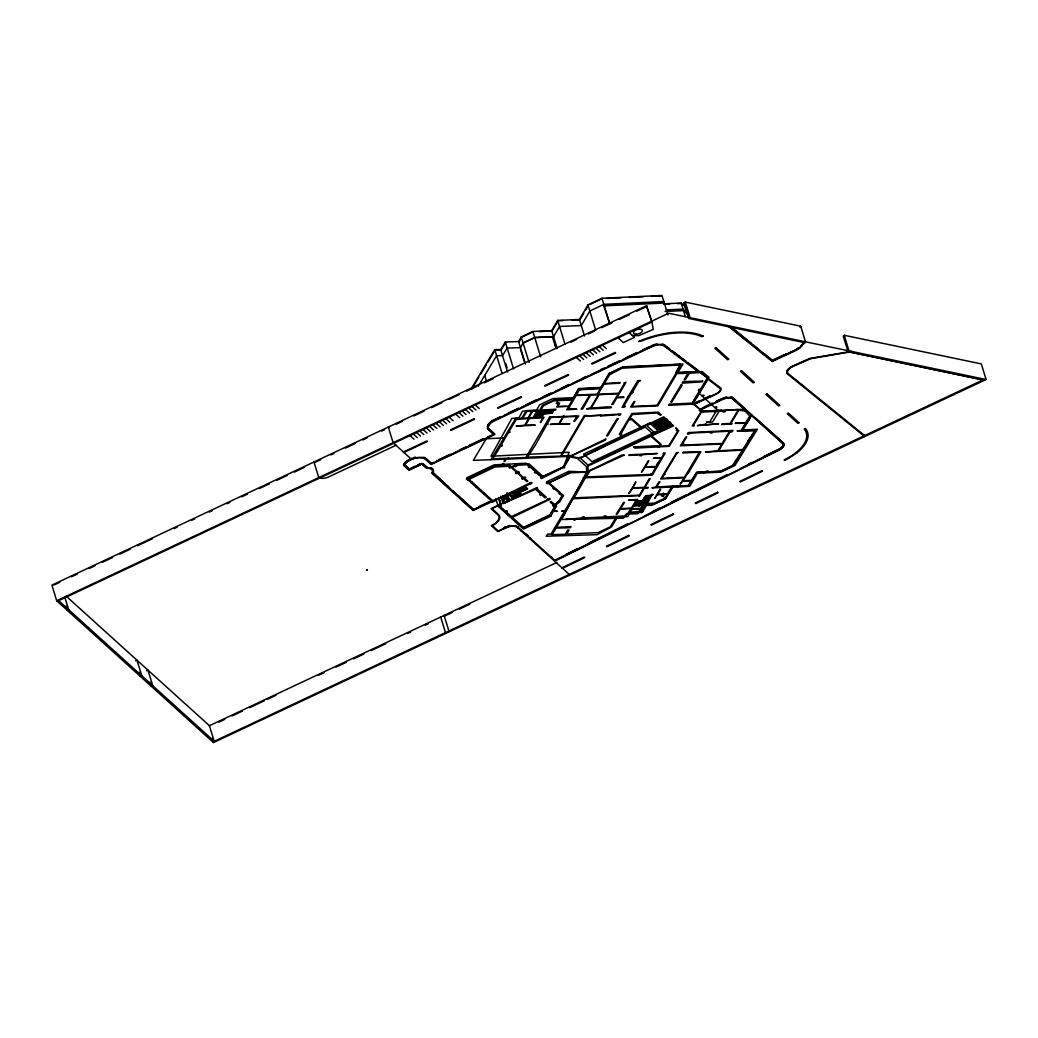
<?xml version="1.0" encoding="UTF-8"?>
<svg xmlns="http://www.w3.org/2000/svg" width="1038" height="1038" viewBox="0 0 1038 1038"><rect width="100%" height="100%" fill="white"/><g stroke="black" fill="none" stroke-linecap="round" stroke-linejoin="round"><path stroke-width="1.5" d="M580.216 458.069L645.221 427.059L653.33 434.39L587.988 465.102L580.216 458.069L594.553 450.635M712.094 410.75L701.909 411.243L692.683 402.9L708.02 378.351M404.47 464.233L408.219 468.099M404.664 464.881L409.4 469.63L422.31 463.571L427.28 467.775M651.968 473.834L656.146 466.828L645.117 467.256L641.458 472.29L648.088 460.911L648.841 460.885L645.325 466.918L656.392 466.425L657.365 464.79L656.444 464.842L661.284 458.238L653.356 458.29L661.504 457.875L664.035 453.632L663.1 453.658L663.529 453.048L665.228 453.009L652.214 475.222L583.317 477.869M495.801 498.603L498.097 506.051L523.541 529.069L550.763 516.275L553.293 511.358L557.432 511.28L553.63 510.904L556.485 506.194L554.629 504.572L559.482 502.288L563.465 495.502L548.155 482.06L546.248 482.93L547.143 483.734L548.765 482.981L554.123 487.821L552.878 488.405L553.76 489.196L554.993 488.613L560.157 493.297L559.106 493.79L562.752 495.632L558.885 501.756L556.757 502.47L557.341 502.989L554.409 504.377L551.165 501.549L550.153 502.016L553.747 505.195L552.748 505.675L553.643 506.505L555.006 506.323L549.712 515.328L523.762 527.706L506.31 511.929L507.491 511.384L506.622 510.592L505.441 511.15L500.057 506.272L501.159 505.753L498.318 497.423M747.01 423.141L749.929 418.197M503.962 437.906L486.264 438.75L473.328 460.353L505.285 459.146L503.975 461.352L505 461.3L506.272 459.133L508.542 458.186L525.916 457.499L549.621 417.004L552.229 416.9M508.542 458.186L492.803 458.809L500.485 446.314L501.951 446.223L502.457 445.198L501.107 445.237L508.101 433.028L510.19 431.964L508.685 432.029L516.327 419.508L528.653 418.496L524.735 425.23L516.12 426.099L535.271 425.178L525.526 425.191L529.432 418.509L542.615 417.886L540.409 422.622L544.029 417.263L541.966 417.302L543.691 414.11M650.476 474.885L651.021 473.886L652.915 473.769M548.051 413.345L549.647 410.438M697.912 473.224L698.379 472.381M703.699 473.081L704.257 472.108M744.493 410.36L749.773 416.03L745.712 422.557L735.138 423.309L745.582 423.361L741.404 430.316L737.071 430.926L754.522 430.225L753.99 431.094L755.067 431.017L747.957 441.098L748.839 441.007L743.61 449.519L718.685 450.764L730.817 430.614M586.353 416.004L620.802 414.032L620.127 415.187L619.024 415.252L619.439 414.512L600.522 416.03L600.963 415.343L584.913 416.043L561.415 456.006L572.068 455.397L605.958 438.905L605.154 440.242L570.42 456.357L564.101 467.126L564.724 467.684L562.311 467.93L541.447 478.583L540.655 477.869L541.849 477.311L536.529 472.498L535.271 473.081L534.466 472.355L535.725 471.758L530.379 466.931L529.017 467.567L528.212 466.841L529.562 466.192L527.979 464.764L517.404 465.206L515.601 466.711L514.939 466.114L512.279 467.36L517.365 471.953L518.455 471.447L519.363 472.264L518.26 472.77L523.58 477.584L524.917 476.961L525.708 477.688L524.553 478.233L527.836 481.217L526.928 481.645L523.632 478.661L522.464 479.219L521.66 478.492L522.841 477.934L517.521 473.133L516.249 473.717L515.341 472.9L516.613 472.316L511.215 467.424L509.723 468.125L509.009 467.476L510.501 466.776L509.827 466.179L494.724 467.022L467.58 480.075L466.347 478.946L493.348 466.27L501.211 465.971L502.703 463.493L503.728 463.467L502.236 465.919L510.242 465.53L511.643 466.789L516.729 464.401L529.082 463.882L543.108 476.559L563.517 466.97L569.745 456.357L508.062 459.081M525.5 364.027L518.598 341.58L521.232 336.961L532.857 331.498L551.671 330.603L557.678 320.405L579.425 319.47L587.949 304.951L601.949 298.269L661.959 295.454L667.953 314.929M519.052 341.982L521.842 337.116L532.896 331.913M663.827 301.539L603.818 304.342L589.818 311.024L581.293 325.556L559.547 326.477L553.539 336.675L534.726 337.571L523.1 343.046L520.466 347.652L507.18 348.067L502.522 355.658L496.605 355.658L478.31 386.123M566.216 406.299L557.588 406.312L559.651 403.094L557.276 403.146L557.497 401.758L556.277 403.535L558.833 403.471L556.705 407.039L568.759 406.195M554.422 560.533L554.772 559.91L554.616 561.182L554.422 560.533L628.185 524.034M537.723 413.89L539.462 410.879M563.426 415.823L558.885 423.66L550.257 424.425L569.836 423.738L559.534 423.634L564.062 415.927M641.769 511.072L651.436 494.464L653.213 494.438L652.02 494.996L647.258 503.482L654.277 503.158L664.385 498.383M672.546 487.03L677.749 486.913L678.229 486.095M580.67 318.523L583.823 313.152M585.393 310.466L586.976 307.78M546.935 413.409L548.648 410.49M677.749 486.913L689.764 486.355L697.354 473.25L721.008 472.121L734.904 465.53L757.416 429.226L742.793 430.056L751.746 415.109L745.219 409.206L701.999 411.23L693.228 403.393L709.032 377.391L702.246 371.643L677.801 372.668L683.056 364.027L623.047 366.829L609.047 373.511L600.509 388.043L578.776 388.965L572.768 399.163L553.955 400.071L542.329 405.534L539.695 410.153L526.409 410.555L521.751 418.145L515.821 418.145L490.883 459.691M542.874 413.617L544.613 410.659M585.354 477.869L574.144 497.851L638.565 495.191L639.732 494.607L643.508 488.158L643.028 487.665L632.791 488.158L628.846 493.439L635.879 481.84L633.024 487.795L643.093 487.419L644.403 487.082L649.204 478.726L650.138 478.674L644.87 487.432L648.244 487.367L647.92 488.055L644.429 488.132L639.317 496.501L638.227 495.71L573.041 498.759L556.498 527.304L571.082 526.59L570.446 527.68L554.59 528.173M686.676 473.575L699.314 452.218L682.706 452.931L683.225 452.075L700.897 451.764L688.09 473.523L686.676 473.575L684.405 477.221L661.894 478.31L676.971 453.113L678.281 452.516L676.685 452.568L660.648 478.959L684.133 477.752L680.124 484.11L682.861 481.217L691.58 480.789L688.726 485.537L673.013 486.251M552.06 413.435L553.955 410.257M532.792 418.171L534.972 414.512L552.255 413.124L535.258 414.019L537.074 410.983M546.066 413.448L547.805 410.516M548.959 413.306L550.685 410.399M687.428 473.549L683.173 480.685L691.853 480.335L696.719 472.459L705.905 472.031L706.528 471.109L708.344 471.031L707.825 471.94L722.214 470.746L732.919 465.595L736.318 461.261L735.488 461.3L736.176 460.249L738.252 460.094M539.565 417.25L541.382 414.214M471.447 388.355L494.737 349.585L500.653 349.585L505.311 341.995L518.598 341.58M471.563 389.315L478.881 377.118M480.516 374.407L486.212 364.922M487.847 362.21L494.348 351.363M665.592 498.564L673.182 485.966L657.482 486.991L656.885 486.524L659.96 481.723L659.104 481.71L655.692 487.056L651.916 487.886L671.521 487.069L665.358 497.423L663.749 498.279L665.592 498.564L653.953 504.066L646.882 504.364L642.34 512.448L629.832 513.083L627.692 516.677L617.467 517.145L611.408 526.98L597.006 534.674L546.222 536.231L547.532 534.168L551.048 534.077L564.542 511.189L561.584 511.189L564.802 510.735L587.729 472.173L570.485 472.77L549.05 482.839M540.707 417.198L542.55 414.162M550.97 413.189L552.722 410.308M552.216 416.913L550.698 417.99L547.117 424.036L548.116 424.01L546.818 424.542L535.504 444.952L527.525 457.122L560.507 456.136L584.225 415.589L586.652 415.472M742.689 449.597L741.846 450.972L742.78 450.907L737.006 460.184M534.349 417.51L536.205 414.447M536.503 413.954L538.359 410.931M536.464 417.406L538.333 414.357M538.644 413.838L540.474 410.84M505.753 342.397L501.082 350.014L495.165 350.014M556.096 528.07L552.021 534.687L565.282 534.272L567.721 530.107L569.032 530.094L566.696 534.077L598.212 532.585L610.331 526.811L616.222 517.184L575.921 518.844L575.143 519.999L573.832 520.012L574.624 518.922L565.918 519.376L581.916 518.014L582.513 516.924L584.381 516.833L583.758 517.923L603.701 516.976L604.272 515.964L606.101 515.951L605.582 516.885L625.94 515.912L631.13 508.555L620.322 509.1L617.363 514.07L616.248 514.147L623.527 502.496L624.396 502.496L620.594 508.646L631.389 508.127L636.099 500.277L628.548 500.16L637.695 499.421L631.727 509.165L643.184 508.633M538.527 417.302L540.396 414.266M540.72 413.734L542.563 410.75M639.564 505.766L645.805 495.632L650.839 495.424M638.941 505.804L645.805 495.632M745.219 409.206L744.194 410.827L738.784 410.295L730.83 423.517L732.024 423.465L731.647 424.075L721.67 424.555L722.137 423.776L730.077 423.517L738.433 409.517L725.964 410.166L724.926 411.852L723.006 411.93L723.655 410.957L714.001 411.463L719.113 411.282L712.561 421.986L706.489 422.129L709.72 421.999L716.025 411.398L701.403 412.125L693.371 425.359L694.279 425.788L692.216 425.904L700.961 411.865L699.404 410.438L700.481 409.945L701.96 411.23M692.683 402.9L700.092 391.079M544.911 413.513L546.767 410.568M751.434 414.746L741.08 431.03L754.704 430.757L732.594 465.556L719.295 471.797L696.68 472.264L687.844 486.173L673.091 486.472L665.137 499.006L651.916 505.247L642.833 505.428L637.527 513.784L626.186 514.018L623.54 518.196L561.714 519.454L586.561 472.121L568.811 471.317L546.779 481.723L562.311 495.593L550.114 514.796L522.568 527.81L497.63 505.532M549.738 413.474L551.736 410.347M543.847 413.565L545.741 410.607M537.347 417.367L539.332 414.318M539.669 413.786L541.615 410.789M603.454 304.822L609.708 323.713M609.047 373.511L612.018 373.395L622.086 368.231L622.982 366.868M535.387 417.458L537.386 414.396M541.706 413.682L543.678 410.698M659.545 445.691L660.298 444.549L650.878 436.22L586.561 466.724L577.336 458.368L570.121 456.863M612.018 373.395L609.851 374.497L604.259 383.541L620.14 382.529L619.699 383.243L604.025 384.021L597.979 394.258L618.635 393.246L624.798 382.853L624.046 382.905L626.005 382.269L617.143 397.295L623.955 396.931L623.656 397.528L616.844 397.801L612.978 404.392L611.745 404.444L618.324 393.752L599.121 394.687L591.167 408.155L607.723 406.818L611.473 406.974L610.967 407.856L586.665 408.998L590.739 407.571L598.316 394.985L590.7 394.972L582.629 409.037L581.189 409.089L589.766 395.011L576.129 395.556L568.539 408.505L576.778 409.231L566.722 409.763L572.301 399.967L553.591 400.863L543.341 405.767L540.967 410.114L555.94 409.193L555.434 410.192L532.728 411.178L528.718 417.769L542.057 417.133M632.246 509.152L629.845 512.305L643.145 510.994M751.512 343.474L730.428 326.555L772.609 360.9L796.081 349.871A9.238 4.502 -17.1 0 0 800.026 347.12L804.528 342.021L804.722 342.67L688.622 318.432L683.808 302.811L685.327 302.097L800.7 326.192L799.727 327.009M632.363 335.456L638.604 335.689L653.252 329.435L651.916 321.949L646.479 305.756L51.9 585.134L56.701 600.755L213.478 742.546L986.1 379.519L981.299 363.897L844.205 335.274L843.232 336.091L848.033 351.713L983.31 379.96L848.5 351.674M848.033 351.713L849.006 350.896L844.205 335.274M783.119 444.757A8.083 3.944 -17.1 0 0 782.38 442.876L750.954 414.798L782.6 443.524A8.083 3.944 -17.1 0 1 779.123 449.701L554.98 560.559L518.066 527.187C511.786 523.1 503.897 528.563 498.227 531.002L492.349 525.591A14.285 6.968 -17.1 0 0 496.242 523.074L497.319 522.101A14.545 7.097 -17.1 0 0 498.551 514.537L492.012 508.607L497.942 505.817M367.361 569.862L366.284 570.368L367.426 569.836M566.216 554.253L577.66 548.596M589.091 542.939L627.873 523.749M652.318 511.656L659.519 508.101M671.015 502.405L686.845 494.581M689.712 493.167L692.593 491.74M727.288 474.574L694.033 491.026L694.227 491.675M748.969 463.843L751.862 462.416M763.436 456.694L778.915 449.039M644.014 516.21L727.599 474.859M740.613 468.423L779.266 449.311A8.849 4.321 -17.1 0 0 779.759 449.065M554.616 561.182L779.46 449.96A8.849 4.321 -17.1 0 0 783.262 443.213M735.695 332.147L735.501 331.498M641.821 428.681L641.186 428.097L623.189 436.038L621.918 436.635L622.528 437.193L596.603 449.675M505.221 527.719L505.532 526.824L504.209 528.199L504.001 527.551M562.531 568.331L584.783 557.523L584.186 557.03L561.973 567.825L562.557 568.318M516.963 527.161A8.888 4.334 -17.1 0 0 506.038 527.758L497.851 531.612L491.285 525.669A13.507 6.591 -17.1 0 0 495.671 522.944L496.696 522.023A13.779 6.721 -17.1 0 0 497.864 514.848L491.013 508.633L512.941 498.331L508.153 494.01L473.133 510.475L432.158 473.419A9.926 4.84 -17.1 0 0 426.41 468.229L421.947 464.168L409.037 470.24L403.769 465.478M480.36 491L481.347 490.533M589.895 304.458L601.988 298.685M527.317 488.509L510.943 496.32L527.654 488.833L524.981 486.394M548.907 482.722L558.249 478.259L557.562 477.623L559.767 477.532L568.344 473.432L567.643 472.796L569.525 471.914L586.574 471.797L586.561 466.724M479.452 490.183L480.438 489.702M483.552 493.893L484.538 493.413M504.766 527.187L505.532 526.824M504.52 528.485L506.038 527.758M627.471 434.26L630.196 432.976M523.1 343.046L534.726 337.571L553.539 336.675M53.898 585.056L59.763 582.305M71.492 576.791L77.37 574.04M89.099 568.526L94.964 565.762M102.295 562.324L112.558 557.497M119.889 554.058L130.152 549.232M137.483 545.78L152.145 538.891M174.15 528.563L177.083 527.187M191.745 520.285L194.677 518.909M209.339 512.019L212.271 510.644M226.933 503.754L229.865 502.379M241.607 496.865L247.472 494.114M259.202 488.6L269.465 483.773M276.796 480.322L287.059 475.508M294.39 472.056L304.653 467.243M320.729 459.691L314.929 462.416A8.369 4.087 -17.1 0 1 313.956 462.001L318.77 477.623M330.888 454.916L333.795 453.554M345.394 448.092L355.554 443.317M362.807 439.917L367.167 437.867M381.686 431.042L384.579 429.68M396.269 424.192L402.134 421.428M413.877 415.927L424.14 411.1M431.471 407.649L441.747 402.822M449.078 399.383L459.354 394.557M466.685 391.105L476.948 386.279M484.292 382.84L493.089 378.701M570.835 342.164L576.7 339.413M588.442 333.899L594.307 331.135M601.638 327.697L611.914 322.87M619.245 319.419L629.508 314.605M636.852 311.153L647.115 306.327M56.701 600.755L668.628 313.229L986.1 379.519M395.984 445.289L328.203 477.13A8.226 4.009 -17.1 0 1 319.743 478.025M403.38 451.984L426.916 440.929L427.474 441.435L403.951 452.49M688.622 318.432L690.127 317.719L685.327 302.097M492.103 420.637L500.887 416.51M508.218 413.072L518.481 408.245M525.799 404.807L536.062 399.98M543.393 396.542L550.711 393.104M560.974 388.277L568.292 384.839M582.954 377.949L585.886 376.573M600.535 369.697L603.467 368.308M607.866 366.245L619.582 360.744M625.447 357.993L637.163 352.479M643.028 349.728L650.359 346.277M501.302 416.744L491.999 421.246A13.351 6.513 -17.1 0 0 488.963 424.334M504.234 415.369L518.883 408.492M521.803 407.117L551.087 393.35M555.486 391.287L568.668 385.098M573.054 383.035L587.703 376.158M590.622 374.783L605.271 367.906M608.203 366.518L619.907 361.016M622.839 359.641L637.488 352.764M640.407 351.389L652.124 345.888A9.329 4.554 -17.1 0 1 653.732 345.213M410.633 468.307L414.941 466.283M417.808 464.933L420.675 463.584M438.542 459.782L450.142 454.333M460.288 449.558L466.088 446.833M468.981 445.471L483.474 438.672M433.832 462.429L430.939 463.791L425.385 458.77A11.613 5.67 -17.1 0 0 425.022 458.511M436.726 461.067L451.193 454.268M454.086 452.905L467.126 446.781M470.019 445.419L484.487 438.62M487.38 437.258L494.62 433.858L488.288 428.136M784.326 354.646L772.415 360.251L764.202 353.66L764.396 354.308M135.641 660.856L137.003 660.22L141.817 675.842M695.188 402.822L699.249 400.915M706.035 397.736L710.096 395.815M666.5 419.547L664.19 417.471L646.804 425.684L655.471 433.521L672.896 425.333M695.512 403.107L710.485 396.075M694.033 404.119L715.922 393.83A8.045 3.918 -17.1 0 0 720.372 388.692L707.657 378.922M479.154 506.466L489.365 501.665M492.492 500.939L473.51 509.866L433.08 473.017A10.704 5.229 -17.1 0 0 427.28 467.788M507.699 499.252L506.596 499.771L503.145 496.657L499.382 497.929L531.261 482.398L532.027 483.098L504.247 496.138L507.699 499.252L506.323 494.789M704.049 407.026L712.211 403.198M717.492 400.707L721.125 399.007M712.496 403.484L700.287 409.231L700.481 409.88L722.837 399.371A8.045 3.918 -17.1 0 1 731.725 398.255M724.083 398.125A8.045 3.918 -17.1 0 0 722.63 398.722L716.285 401.278L716.48 401.927M700.17 409.595L722.526 399.085A8.823 4.308 -17.1 0 1 732.646 397.995L783.288 443.2M146.579 670.756L147.941 670.107L152.755 685.729M498.097 506.051L500.601 504.87L500.965 505.571M502.807 496.981L504.637 502.937L508.218 501.25L506.22 495.139M504.637 502.937L535.504 489.3L540.889 494.166L539.708 494.724L540.577 495.502L541.758 494.957L544.937 497.838L546.286 497.202L536.802 488.626L537.645 488.236L536.88 487.536L508.218 501.25M548.207 498.954L549.4 498.396L550.231 499.148L512.331 517.378M511.423 516.561L547.571 499.706L547.039 499.226L548.012 498.772L549.05 499.706M517.832 527.914L518.312 526.941M520.946 530.729L521.426 529.756M530.159 539.059L530.639 538.086M66.25 596.227L209.417 725.705L556.848 562.453M218.914 722.111L224.766 719.36M232.084 715.922L242.334 711.108M249.652 707.669L264.275 700.793M267.207 699.417L275.978 695.291M318.419 675.349L324.271 672.611M335.975 667.11L346.212 662.296M353.53 658.858L363.78 654.044M371.085 650.605L385.721 643.729M407.675 633.414L410.594 632.038M425.23 625.161L428.149 623.799M452.075 612.55L444.744 616.001L444.108 615.43L448.922 631.052M459.419 609.111L469.682 604.285M646.479 305.756L651.916 321.949L58.712 600.678L214.217 741.327L983.258 379.817M471.174 482.696L472.173 482.229M476.234 487.276L477.233 486.809M699.404 410.438L700.481 409.945M810.237 358.525L792.85 366.18A10.108 4.931 -17.1 0 0 787.894 374.355M507.816 525.942L508.607 526.422M517.261 527.395L518.066 527.187M851.225 351.35L810.198 358.382L792.811 366.038A10.108 4.931 -17.1 0 0 787.842 374.199M660.376 445.613L633.53 446.885L634.88 448.118L669.276 446.314L678.735 430.601L675.66 427.838L677.256 430.004L676.27 430.472L677.814 431.017L669.017 445.185L667.745 445.847L659.986 446.197L661.167 444.407L651.527 435.908L673.519 425.891L670.639 423.296M644.922 497.072L650.048 496.787M658.053 446.911L659.584 446.833M661.712 344.395A9.329 4.554 -17.1 0 1 663.827 345.317L698.924 371.474L675.712 372.655L680.318 364.325L622.541 367.27L609.319 373.511L601.651 387.382L578.529 388.562L573.547 397.58L552.748 398.644L539.526 404.885L536.464 410.438L522.594 411.139L518.766 418.08L511.825 418.431L490.935 456.24L569.148 452.27L563.634 466.685L541.589 477.091L526.058 463.22L494.179 464.842L466.633 477.856L492.816 501.224L492.609 500.576L472.939 509.827L431.964 472.77A9.926 4.84 -17.1 0 0 427.864 467.606M742.326 450.168L705.477 452.01L717.816 450.816L721.838 443.992L680.37 445.782L685.975 436.907L686.741 436.894L682.874 443.161L683.718 443.135L681.564 445.159L722.163 443.447L729.675 431.224L712.652 432.055L712.081 432.924L710.226 432.989L710.732 432.132L689.842 433.067L689.453 433.936L687.377 434.079L688.129 432.587L732.971 430.446L731.842 432.003L729.961 432.055M633.621 506.077L645 505.493M631.921 508.841L643.391 508.27M539.306 331.602L552.125 330.992L558.133 320.794L562.791 320.599M622.086 368.231L679.514 364.987L679.137 365.648L680.539 365.623L657.495 404.561L655.808 405.352L631.921 406.416L634.971 401.563L634.062 401.55L630.598 406.987L657.794 405.91L676.893 373.615L687.87 373.278L684.172 379.739L685.301 379.636L689.414 373.252L700.455 372.525L707.462 377.676L700.585 389.172L699.067 389.25L698.34 390.405L699.768 390.392L692.164 403.12L669.393 404.145L668.628 405.339L692.437 404.132L693.15 404.768L716.246 394.103A8.823 4.308 -17.1 0 0 721.034 388.212L664.709 345.615A10.108 4.931 -17.1 0 0 652.007 346.238L492.297 421.285A14.143 6.903 -17.1 0 0 487.782 429.07M664.19 474.587L665.086 474.535M644.559 497.656L649.697 497.41M606.776 298.464L621.126 297.789M629.093 297.413L643.443 296.738M651.423 296.375L660.985 295.921M604.272 305.847L664.294 303.031M731.53 397.593L744.025 408.596L745.012 408.557L732.452 397.333A8.823 4.308 -17.1 0 0 731.258 396.996M701.999 411.23L721.605 410.295M645.312 496.436L650.385 496.216M636.034 502.12L641.367 501.899M641.964 501.873L647.232 501.639M634.478 504.663L639.784 504.442M640.394 504.416L645.766 504.183M664.346 303.784L681.162 303.07L685.677 306.911M663.516 304.225L669.731 303.965M677.503 303.641L680.617 303.511M666.227 309.856L683.03 309.142L687.545 312.983M665.15 311.413L683.484 310.647L688.012 314.475M572.107 320.21L579.879 319.873M642.691 500.705L647.907 500.485M635.243 503.417L640.563 503.196M641.16 503.171L646.479 502.937M551.905 417.419L576.752 416.433L573.832 421.259L574.805 421.233L578.789 415.914L549.621 417.004M730.493 431.185L732.491 431.107M643.508 499.369L648.672 499.174M650.748 474.392L586.47 476.922L589.831 470.902L624.383 455.02L621.788 455.098L588.222 471.213L587.845 466.451M667.317 494.14L663.165 494.296L662.4 495.619L664.061 495.827L661.414 495.982L662.309 494.477L657.417 494.776L654.693 498.37L659.96 489.248L660.791 489.248L657.716 494.309L662.322 494.088L663.542 493.089L662.984 494.023L667.473 493.867M644.248 498.162L649.36 497.968M635.658 502.742L640.965 502.548M641.562 502.522L646.843 502.314M634.101 505.285L639.382 505.078M640.005 505.065L645.376 504.857M636.489 501.393L641.795 501.211M642.379 501.185L647.608 501.004M634.854 504.066L640.135 503.884M640.731 503.858L646.051 503.677M643.845 498.824L648.971 498.655M636.8 500.887L642.094 500.718M427.085 467.126L423.283 463.973M575.286 493.037L576.414 493.011M643.132 499.979L648.257 499.888M675.66 453.943L676.465 453.943M804.722 342.67L803.879 341.969L801.323 345.68M570.42 456.357L578.166 457.797L580.45 457.265M683.808 302.811L688.7 317.122M731.738 398.255L744.22 409.244L744.025 408.596M696.161 396.438L697.199 396.879M710.654 396.737L710.174 395.789L710.433 396.412M669.588 348.794L664.515 344.953A10.108 4.931 -17.1 0 0 662.659 344.097M672.118 350.701L686.053 361.237M688.583 363.157L698.73 370.826M753.99 345.459L762.878 353.089M728.961 326.243L772.064 360.848L796.198 349.508A9.991 4.879 -17.1 0 0 798.624 348.119M727.612 325.66L772.272 361.496L796.405 350.156A9.991 4.879 -17.1 0 0 800.661 347.172L805.501 341.813L800.7 326.192M864.628 435.545L788.491 373.901A9.342 4.554 -17.1 0 1 793.084 366.323L810.302 358.759L849.577 352.038M795.679 380.103L798.183 382.14M800.7 384.164L803.204 386.201M846.813 421.506L844.621 419.728L844.867 420.52M787.816 374.225L864.68 436.57M517.378 527.512L569.343 574.507M755.949 418.314L783.093 442.551M641.186 428.097L631.714 419.624L629.832 419.689L628.587 420.312L621.321 433.326L621.71 434.818L620.568 435.35L619.375 434.208L631.844 413.513L658.248 412.177L661.284 414.85L660.337 415.291L656.665 412.916L632.414 414.525L629.43 419.093L632.116 418.898L641.705 427.397L663.567 416.9L664.19 417.471M699.262 393.467L718.062 410.477M629.223 332.614L634.452 337.35L623.306 342.592L618.064 337.856M602.507 345.174L606.464 348.742M599.237 346.705L603.195 350.273M595.981 348.236L599.938 351.817M592.724 349.767L596.668 353.348M667.239 420.208L669.757 422.479M663.399 417.847L665.695 419.923M666.435 420.585L668.952 422.855M669.834 423.673L672.092 425.71M589.454 351.298L593.412 354.879M662.413 418.301L664.722 420.39M665.449 421.052L667.966 423.322M668.861 424.127L671.119 426.164M661.466 418.755L663.775 420.831M664.502 421.493L667.019 423.764M667.914 424.581L670.172 426.618M660.609 419.157L662.919 421.233M663.645 421.895L666.162 424.166M667.058 424.983L669.315 427.02M586.198 352.829L590.155 356.41M659.766 419.56L662.062 421.636M662.802 422.297L665.306 424.568M666.201 425.372L668.459 427.422M658.909 419.949L661.206 422.038M661.946 422.7L664.45 424.97M665.345 425.775L667.603 427.825M658.053 420.351L660.35 422.44M661.089 423.102L663.593 425.372M664.489 426.177L666.746 428.227M657.197 420.753L659.493 422.842M660.233 423.504L662.737 425.775M663.632 426.579L665.89 428.629M582.928 354.36L586.885 357.941M656.34 421.156L658.637 423.245M659.377 423.906L661.894 426.177M662.776 426.981L665.034 429.031M655.484 421.558L657.781 423.647M658.52 424.308L661.037 426.579M661.92 427.384L664.177 429.421M654.446 422.051L656.743 424.127M657.482 424.789L659.999 427.059M660.895 427.877L663.139 429.914M653.564 422.466L655.86 424.542M656.6 425.217L659.104 427.487M659.999 428.292L662.257 430.329M579.671 355.904L583.628 359.472M652.188 423.115L657.742 428.123M658.624 428.941L660.882 430.978M576.414 357.435L580.359 361.003M597.019 450.051L596.11 449.233L594.06 450.194L594.982 451.024M475.287 404.95L479.245 408.518M472.031 406.481L475.988 410.049M468.761 408.012L472.718 411.58M487.562 428.422L493.621 433.897M487.769 429.07L493.829 434.546L431.497 463.83L426.255 459.094A12.456 6.072 -17.1 0 0 411.878 458.952L411.152 459.263A12.326 6.007 -17.1 0 0 403.756 465.374M465.504 409.543L469.461 413.111M462.247 411.074L466.023 414.499M458.978 412.605L462.935 416.186M455.721 414.136L459.678 417.717M529.99 482.994L530.755 483.695M449.195 417.211L453.152 420.779M523.749 486.978L526.084 489.093M522.918 487.367L525.267 489.482M445.938 418.742L449.882 422.31M521.855 487.873L524.203 489.988M520.907 488.314L523.256 490.442M519.921 488.781L522.283 490.909M442.668 420.273L446.625 423.841M519.052 489.183L521.413 491.324M517.936 489.715L520.31 491.856M517.028 490.144L519.402 492.284M519.766 492.609L521.932 494.568M515.886 490.676L518.26 492.829M518.624 493.154L520.778 495.1M439.411 421.804L443.369 425.372M514.887 491.143L517.274 493.297M517.625 493.621L519.791 495.58M513.81 491.649L516.197 493.816M516.548 494.14L518.702 496.086M512.811 492.116L515.211 494.283M515.562 494.607L517.702 496.553M436.142 423.335L440.099 426.916M511.877 492.557L514.277 494.737M514.627 495.061L516.768 496.994M513.745 495.476L515.886 497.41M509.762 493.556L512.175 495.736M512.525 496.06L514.653 497.981M432.885 424.866L436.842 428.447M508.931 493.945L511.345 496.125M511.695 496.449L513.823 498.37M429.628 426.397L433.573 429.979M426.359 427.928L430.316 431.51M423.102 429.473L427.046 433.041M419.832 431.004L423.789 434.572M469.033 479.387L492.7 500.796L494.49 499.953L495.36 500.744L492.583 502.055L468.034 479.854M416.575 432.535L420.533 436.103M526.032 533.921L528.342 536.01M413.319 434.066L417.263 437.634M410.049 435.597L414.006 439.178M431.302 463.182L426.06 458.446A12.391 6.046 -17.1 0 0 425.684 458.16M388.939 427.643L388.303 427.072L393.117 442.694L411.346 459.185M449.467 487.652L432.885 472.368A10.704 5.229 -17.1 0 0 432.522 468.748M453.035 490.883L473.302 509.217M403.561 464.816L408.829 469.591L421.739 463.519L426.216 467.567A9.926 4.84 -17.1 0 1 427.332 467.567M549.712 515.328L550.763 516.275M848.306 351.026L848.539 351.83M864.693 435.701L864.265 434.753L864.459 435.402M863.798 435.194L864.005 436.012M803.399 342.501L803.594 343.15M801.764 345.07L801.972 345.732M785.974 354.308L786.168 354.97M785.649 354.023L785.857 354.685M763.514 353.984L763.721 354.633M762.139 352.881L762.346 353.53M760.737 351.752L760.932 352.401M759.959 351.129L760.166 351.778M745.505 339.53L745.712 340.179M744.557 338.764L744.765 339.426M743.403 337.843L743.597 338.492M739.912 335.04L740.12 335.689M769.534 454.125L769.729 454.774M769.223 453.84L769.418 454.488M729.74 326.879L729.935 327.528M750.954 414.798L751.162 415.447M732.452 397.333L732.659 397.982M731.816 397.697L732.024 398.345M722.63 398.722L722.837 399.371M722.526 399.085L722.331 398.436A8.823 4.308 -17.1 0 1 723.369 397.982M717.18 401.291L717.375 401.94M716.635 401.55L716.765 402.225M681.162 303.07L685.314 316.59M697.679 370.877L697.886 371.526L664.061 345.952A9.329 4.554 -17.1 0 0 652.305 346.523L492.207 421.895A13.351 6.513 -17.1 0 0 488.392 428.447L494.828 434.507L431.133 464.44L425.58 459.419A11.613 5.67 -17.1 0 0 414.629 458.472A11.613 5.67 -17.1 0 0 404.573 464.881M694.344 491.311L694.552 491.96M601.949 298.269L609.773 323.687M587.949 304.951L595.76 330.369M579.425 319.47L584.498 335.962M557.678 320.405L565.035 344.331M551.671 330.603L557.198 348.573M554.915 343.422L556.29 347.886M552.398 336.792L556.07 348.69M599.419 538.268L599.627 538.917M599.108 537.982L599.302 538.631M532.857 331.498L540.681 356.916M521.232 336.961L529.056 362.379M520.687 349.884L524.359 361.782M505.311 341.995L513.589 368.892M505.675 363.248L507.05 367.712M500.653 349.585L507.556 372.019M494.737 349.585L502.094 373.511M551.567 557.017L551.775 557.666M484.733 375.406L486.563 381.361M517.871 526.538L518.157 527.265M507.193 492.972L509.489 500.42M506.868 493.128L509.152 500.576M516.003 525.488L516.197 526.136M502.846 495.943L505.143 503.378M502.911 496.501L504.74 502.457M502.496 497.202L504.338 503.158M502.197 498.538L503.106 501.51M500.861 496.268L503.158 503.702M509.593 525.475L509.801 526.123M508.996 525.617L509.204 526.266M498.954 498.006L501.237 505.441M498.876 498.318L500.705 504.26M506.09 526.577L506.285 527.226M440.696 617.039L445.497 632.661M209.417 725.705L214.217 741.327M212.167 738.278L213.478 742.546M150.069 682.109L151.379 686.378M139.131 672.222L140.441 676.478M64.719 596.902L68.651 609.682M65.978 606.062L67.288 610.318M783.288 442.772A8.849 4.321 -17.1 0 1 783.82 444.9M783.443 445.821A8.849 4.321 -17.1 0 1 780.213 448.805M782.73 445.86A8.083 3.944 -17.1 0 1 782.12 446.716M781.861 447.002A8.083 3.944 -17.1 0 1 781.264 447.547M780.926 447.819A8.083 3.944 -17.1 0 1 780.187 448.338M725.004 397.437A8.823 4.308 -17.1 0 1 726.678 397.048M725.082 397.814A8.045 3.918 -17.1 0 1 727.106 397.385M730.376 397.333A8.045 3.918 -17.1 0 1 731.53 397.606M404.379 464.233A11.613 5.67 -17.1 0 1 412.605 458.368M413.332 458.134A11.613 5.67 -17.1 0 1 415.511 457.563M422.803 457.486A11.613 5.67 -17.1 0 1 424.659 458.251M430.783 467.684A10.704 5.229 -17.1 0 1 432.249 468.501M488.12 426.553A13.351 6.513 -17.1 0 1 488.483 425.243M654.29 345.018A9.329 4.554 -17.1 0 1 657.664 344.279M651.812 345.576A10.108 4.931 -17.1 0 1 652.954 345.096M654.148 344.668A10.108 4.931 -17.1 0 1 656.6 344.045M403.445 464.739A12.391 6.046 -17.1 0 1 411.684 458.303M413.98 457.55A12.391 6.046 -17.1 0 1 415.537 457.161M423.867 457.252A12.391 6.046 -17.1 0 1 424.866 457.654M487.575 428.422A14.143 6.903 -17.1 0 1 487.445 428.006M487.367 426.709A14.143 6.903 -17.1 0 1 487.977 424.84M488.249 424.36A14.143 6.903 -17.1 0 1 491.467 421.078M797.703 348.21A9.238 4.502 -17.1 0 1 796.834 348.742M702.207 395.66L704.14 395.439L702.324 395.504M715.221 407.441C716.596 409.335 718.024 405.313 715.221 407.441M627.899 396.905L622.034 407.35L624.552 407.156L625.356 406.105L623.708 406.195L631.402 393.48L633.219 392.377L632.363 392.403L638.552 381.712L640.55 380.518L637.877 380.57L627.899 396.905M580.346 389.691L579.074 390.301L576.44 395.024L597.045 394.168L600.431 388.757L580.346 389.691M705.905 424.088L705.606 424.672L718.581 423.867L697.38 425.619L705.905 424.088M702.661 381.089L702.272 381.802L682.122 383.191L683.16 381.582L702.661 381.089M629.3 454.774L628.911 455.435L640.537 454.826L639.849 455.734L641.484 455.734L642.237 454.735L657.365 453.476L629.3 454.774M689.894 485.031L687.61 486.069L689.894 485.031M680.967 385.046L670.769 402.03L671.768 402.004L682.251 385.007L680.967 385.046M531.871 411.476L527.979 417.899L522.62 418.301L527.057 411.256L531.871 411.476M617.999 418.833L607.632 435.869L606.568 435.83L616.948 418.924L617.999 418.833M796.963 452.828L789.178 458.043L784.741 460.379L784.157 459.886A41.767 20.371 -17.1 0 0 804.203 429.031L805.462 428.499A43.155 21.058 -17.1 0 1 796.963 452.828M799.039 422.687L797.833 423.27L787.193 413.656L788.413 413.085L799.039 422.687M628.626 535.452L606.4 546.248L606.996 546.741L629.21 535.945L628.626 535.452M673.065 513.862L650.839 524.657L651.436 525.15L673.649 514.355L673.065 513.862M717.505 492.272L695.278 503.067L695.875 503.56L718.088 492.765L717.505 492.272M761.931 470.681L739.718 481.476L740.315 481.969L762.528 471.174L761.931 470.681M473.964 418.82L450.44 429.875L450.998 430.381L474.522 419.326L473.964 418.82M521.011 396.711L497.487 407.765L498.045 408.271L521.569 397.217L521.011 396.711M568.058 374.601L544.535 385.656L545.093 386.162L568.629 375.107L568.058 374.601M615.119 352.492L591.595 363.547L592.153 364.053L615.677 352.998L615.119 352.492M703.297 336.104L702.038 336.701L698.237 335.248A55.974 27.312 -17.1 0 0 642.12 340.775L638.707 341.502L641.705 340.204A57.388 28 -17.1 0 1 703.297 336.117M716.064 347.652L714.845 348.223L727.612 359.771L728.832 359.2L716.064 347.652M741.599 370.748L740.379 371.319L753.147 382.853L754.354 382.282L741.599 370.748M649.658 423.063L583.628 454.086L592.01 461.676L658.053 430.653L649.658 423.063M667.045 419.287L653.992 425.424L654.731 426.086L667.784 419.962L654.861 425.308L667.045 419.287M670.198 422.271L657.236 428.357L658.131 429.174L671.067 423.089L658.157 428.357L670.198 422.271M767.121 393.83L765.901 394.401L778.669 405.949L779.888 405.378L767.121 393.83M636.099 334.184A4.606 2.245 -17.1 0 0 642.366 330.395A4.606 2.245 -17.1 0 0 635.321 330.356A4.606 2.245 -17.1 0 0 636.099 334.184"/></g></svg>
